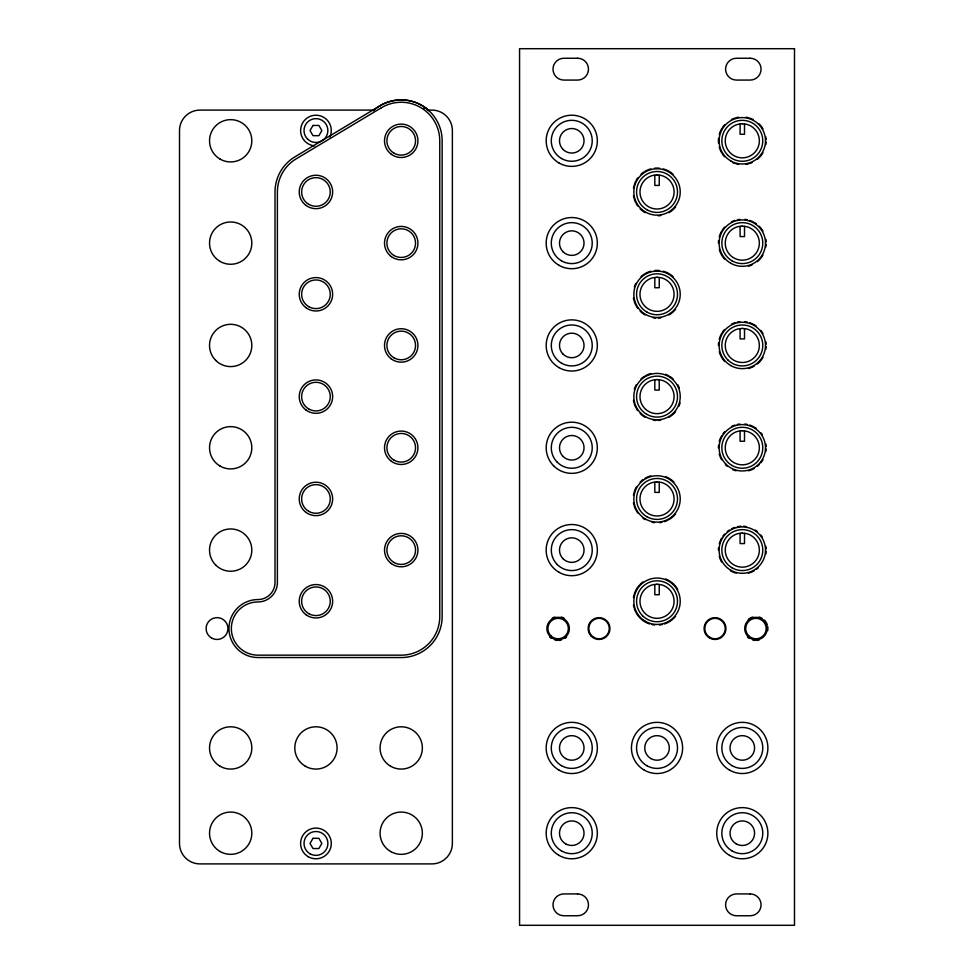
<?xml version="1.0" encoding="UTF-8"?>
<svg xmlns="http://www.w3.org/2000/svg" width="974" height="974" viewBox="0 0 974 974"><rect width="100%" height="100%" fill="white"/><g stroke="black" fill="none" stroke-linecap="round" stroke-linejoin="round"><path stroke-width="1.46" d="M373.237 110.768C388.285 96.584 413.95 96.231 428.901 110.744M423.666 108.504L425.833 108.09M374.308 110.099L199.974 110.099A20.466 20.466 0 0 0 179.508 130.565L179.508 843.435A20.466 20.466 0 0 0 199.974 863.901L431.908 863.901A20.466 20.466 0 0 0 452.374 843.435L452.374 130.565A20.466 20.466 0 0 0 431.908 110.099L427.367 110.099M744.513 124.027L744.513 134.266L740.094 134.266L740.094 124.027M744.513 226.358L744.513 236.585L740.094 236.585L740.094 226.358M744.513 328.688L744.513 338.915L740.094 338.915L740.094 328.688M744.513 431.007L744.513 441.246L740.094 441.246L740.094 431.007M744.513 533.338L744.513 543.565L740.094 543.565L740.094 533.338M659.24 175.198L659.24 185.425L654.82 185.425L654.82 175.198M659.24 277.517L659.24 287.756L654.82 287.756L654.82 277.517M659.24 379.848L659.24 390.075L654.82 390.075L654.82 379.848M659.24 482.179L659.24 492.406L654.82 492.406L654.82 482.179M659.24 584.497L659.24 594.737L654.82 594.737L654.82 584.497M314.614 145.857A15.353 15.353 0 0 1 300.917 127.46A15.353 15.353 0 0 1 320.775 115.991A15.353 15.353 0 0 1 329.857 137.054M766.148 244.364A23.875 23.875 0 0 1 765.893 246.86M762.983 255.054A23.875 23.875 0 0 1 757.334 261.677M752.025 264.928A23.875 23.875 0 0 1 748.482 266.182M724.571 259.108A23.875 23.875 0 0 1 719.238 249.295M718.435 243.123A23.875 23.875 0 0 1 718.556 240.627M719.238 236.938A23.875 23.875 0 0 1 721.624 231.179M722.282 230.12A23.875 23.875 0 0 1 724.571 227.137M731.462 221.853A23.875 23.875 0 0 1 734.932 220.416M737.33 219.771A23.875 23.875 0 0 1 739.814 219.369M744.793 219.369A23.875 23.875 0 0 1 747.277 219.771M749.676 220.416A23.875 23.875 0 0 1 753.146 221.853M754.241 222.449A23.875 23.875 0 0 1 756.335 223.801M759.184 226.236A23.875 23.875 0 0 1 762.983 231.179M765.893 239.385A23.875 23.875 0 0 1 766.148 241.881M766.148 346.695A23.875 23.875 0 0 1 765.893 349.191M762.983 357.385A23.875 23.875 0 0 1 757.334 363.996M754.241 366.127A23.875 23.875 0 0 1 748.482 368.513M724.571 361.427A23.875 23.875 0 0 1 719.238 351.626M718.435 345.453A23.875 23.875 0 0 1 718.556 342.958M719.238 339.269A23.875 23.875 0 0 1 721.624 333.51M722.282 332.451A23.875 23.875 0 0 1 724.571 329.468M731.462 324.172A23.875 23.875 0 0 1 734.932 322.735M737.33 322.09A23.875 23.875 0 0 1 739.814 321.7M744.793 321.7A23.875 23.875 0 0 1 747.277 322.09M749.676 322.735A23.875 23.875 0 0 1 753.146 324.172M754.241 324.768A23.875 23.875 0 0 1 756.335 326.132M760.864 330.417A23.875 23.875 0 0 1 762.983 333.51M765.893 341.704A23.875 23.875 0 0 1 766.148 344.199M766.148 449.014A23.875 23.875 0 0 1 765.893 451.51M762.983 459.716A23.875 23.875 0 0 1 760.864 462.808M759.184 464.659A23.875 23.875 0 0 1 757.334 466.327M754.241 468.457A23.875 23.875 0 0 1 748.482 470.832M736.125 470.832A23.875 23.875 0 0 1 732.594 469.59M727.274 466.327A23.875 23.875 0 0 1 725.423 464.659M721.624 459.716A23.875 23.875 0 0 1 719.238 453.957M718.435 447.772A23.875 23.875 0 0 1 718.556 445.288M719.238 441.599A23.875 23.875 0 0 1 721.624 435.841M722.988 433.747A23.875 23.875 0 0 1 724.571 431.799M731.462 426.502A23.875 23.875 0 0 1 734.932 425.066M737.33 424.421A23.875 23.875 0 0 1 739.814 424.031M744.793 424.031A23.875 23.875 0 0 1 747.277 424.421M749.676 425.066A23.875 23.875 0 0 1 753.146 426.502M754.241 427.099A23.875 23.875 0 0 1 756.335 428.45M760.864 432.748A23.875 23.875 0 0 1 762.338 434.781M765.893 444.034A23.875 23.875 0 0 1 766.148 446.53M766.148 551.345A23.875 23.875 0 0 1 765.893 553.841M758.283 567.842A23.875 23.875 0 0 1 756.335 569.425M754.241 570.776A23.875 23.875 0 0 1 748.482 573.162M736.125 573.162A23.875 23.875 0 0 1 730.366 570.776M721.624 562.035A23.875 23.875 0 0 1 719.238 556.276M718.435 550.103A23.875 23.875 0 0 1 718.556 547.607M719.238 543.918A23.875 23.875 0 0 1 721.624 538.159M722.988 536.065A23.875 23.875 0 0 1 724.571 534.117M727.274 531.548A23.875 23.875 0 0 1 729.307 530.075M731.462 528.833A23.875 23.875 0 0 1 734.932 527.397M737.33 526.751A23.875 23.875 0 0 1 741.068 526.252M743.552 526.252A23.875 23.875 0 0 1 746.047 526.52M755.3 530.075A23.875 23.875 0 0 1 757.334 531.548M760.864 535.079A23.875 23.875 0 0 1 762.338 537.1M765.893 546.365A23.875 23.875 0 0 1 766.148 548.861M759.038 640.088A11.944 11.944 0 0 1 756.993 640.442M754.911 640.442A11.944 11.944 0 0 1 752.853 640.088M749.103 638.335A11.944 11.944 0 0 1 747.508 636.996M748.276 619.403A11.944 11.944 0 0 1 752.853 617.017M759.038 617.017A11.944 11.944 0 0 1 761.924 618.21M764.395 620.109A11.944 11.944 0 0 1 767.171 624.468M767.707 626.477A11.944 11.944 0 0 1 767.707 630.628M566.564 636.996A11.944 11.944 0 0 1 564.957 638.335M561.207 640.088A11.944 11.944 0 0 1 559.149 640.442M557.079 640.442A11.944 11.944 0 0 1 555.022 640.088M551.272 638.335A11.944 11.944 0 0 1 549.677 636.996M552.148 618.21A11.944 11.944 0 0 1 555.022 617.017M561.207 617.017A11.944 11.944 0 0 1 564.092 618.21M675.591 206.987A23.875 23.875 0 0 1 668.968 212.636M660.774 215.534A23.875 23.875 0 0 1 658.278 215.802M645.092 212.636A23.875 23.875 0 0 1 640.149 208.838M637.714 205.989A23.875 23.875 0 0 1 636.351 203.895M635.766 202.799A23.875 23.875 0 0 1 634.317 199.329M633.964 198.136A23.875 23.875 0 0 1 633.453 195.701M633.453 188.213A23.875 23.875 0 0 1 633.964 185.778M634.317 184.585A23.875 23.875 0 0 1 635.766 181.115M636.351 180.02A23.875 23.875 0 0 1 637.714 177.925M641.05 174.224A23.875 23.875 0 0 1 644.033 171.935M645.092 171.278A23.875 23.875 0 0 1 650.851 168.892M654.54 168.21A23.875 23.875 0 0 1 659.52 168.21M663.209 168.892A23.875 23.875 0 0 1 673.01 174.224M680.096 402.786A23.875 23.875 0 0 1 678.841 406.328M675.591 411.637A23.875 23.875 0 0 1 668.968 417.286M660.774 420.196A23.875 23.875 0 0 1 658.278 420.451M655.794 420.451A23.875 23.875 0 0 1 653.298 420.196M645.092 417.286A23.875 23.875 0 0 1 640.149 413.5M637.714 410.638A23.875 23.875 0 0 1 636.351 408.544M635.766 407.461A23.875 23.875 0 0 1 634.317 403.979M633.964 402.786A23.875 23.875 0 0 1 633.453 400.351M634.317 389.235A23.875 23.875 0 0 1 636.351 384.669M641.05 378.874A23.875 23.875 0 0 1 644.033 376.585M645.092 375.94A23.875 23.875 0 0 1 650.851 373.553M665.583 374.32A23.875 23.875 0 0 1 668.968 375.94M670.027 376.585A23.875 23.875 0 0 1 673.01 378.874M677.709 384.669A23.875 23.875 0 0 1 679.328 388.054M675.591 309.318A23.875 23.875 0 0 1 668.968 314.967M660.774 317.865A23.875 23.875 0 0 1 658.278 318.133M655.794 318.133A23.875 23.875 0 0 1 653.298 317.865M645.092 314.967A23.875 23.875 0 0 1 640.149 311.169M637.714 308.32A23.875 23.875 0 0 1 636.351 306.226M635.766 305.13A23.875 23.875 0 0 1 634.317 301.66M633.964 300.467A23.875 23.875 0 0 1 633.453 298.02M634.317 286.916A23.875 23.875 0 0 1 635.766 283.434M641.05 276.543A23.875 23.875 0 0 1 644.033 274.254M645.092 273.609A23.875 23.875 0 0 1 650.851 271.222M654.54 270.541A23.875 23.875 0 0 1 659.52 270.541M663.209 271.222A23.875 23.875 0 0 1 668.968 273.609M670.027 274.254A23.875 23.875 0 0 1 673.01 276.543M675.591 513.968A23.875 23.875 0 0 1 668.968 519.617M667.884 520.213A23.875 23.875 0 0 1 664.402 521.65M662.003 522.295A23.875 23.875 0 0 1 659.52 522.685M654.54 522.685A23.875 23.875 0 0 1 652.056 522.295M645.092 519.617A23.875 23.875 0 0 1 642.998 518.253M637.714 512.969A23.875 23.875 0 0 1 636.351 510.875M635.766 509.779A23.875 23.875 0 0 1 634.317 506.31M633.964 505.116A23.875 23.875 0 0 1 633.453 502.681M633.453 495.194A23.875 23.875 0 0 1 633.964 492.759M634.317 491.566A23.875 23.875 0 0 1 636.351 487M640.149 482.057A23.875 23.875 0 0 1 642.998 479.622M645.092 478.258A23.875 23.875 0 0 1 650.851 475.872M665.583 476.651A23.875 23.875 0 0 1 668.968 478.258M670.027 478.916A23.875 23.875 0 0 1 673.911 482.057M766.148 142.034A23.875 23.875 0 0 1 765.893 144.529M762.983 152.735A23.875 23.875 0 0 1 757.334 159.346M752.025 162.609A23.875 23.875 0 0 1 749.676 163.498M748.482 163.851A23.875 23.875 0 0 1 746.047 164.375M738.572 164.375A23.875 23.875 0 0 1 736.125 163.851M734.932 163.498A23.875 23.875 0 0 1 732.594 162.609M724.571 156.777A23.875 23.875 0 0 1 722.282 153.795M721.624 152.735A23.875 23.875 0 0 1 719.238 146.977M718.556 143.288A23.875 23.875 0 0 1 718.556 138.296M719.238 134.619A23.875 23.875 0 0 1 721.624 128.86M722.282 127.801A23.875 23.875 0 0 1 724.571 124.818M731.462 119.522A23.875 23.875 0 0 1 734.932 118.085M736.125 117.732A23.875 23.875 0 0 1 738.572 117.209M746.047 117.209A23.875 23.875 0 0 1 748.482 117.732M749.676 118.085A23.875 23.875 0 0 1 753.146 119.522M759.184 123.917A23.875 23.875 0 0 1 762.983 128.86M765.893 137.054A23.875 23.875 0 0 1 766.148 139.55M675.591 616.298A23.875 23.875 0 0 1 668.968 621.948M667.884 622.532A23.875 23.875 0 0 1 664.402 623.969M662.003 624.614A23.875 23.875 0 0 1 659.52 625.016M654.54 625.016A23.875 23.875 0 0 1 652.056 624.614M649.658 623.969A23.875 23.875 0 0 1 646.188 622.532M645.092 621.948A23.875 23.875 0 0 1 636.351 613.206M635.766 612.11A23.875 23.875 0 0 1 634.317 608.64M633.964 607.447A23.875 23.875 0 0 1 633.453 605M633.453 597.525A23.875 23.875 0 0 1 633.964 595.09M634.317 593.897A23.875 23.875 0 0 1 639.297 585.289M640.149 584.388A23.875 23.875 0 0 1 642.998 581.941M665.583 578.97A23.875 23.875 0 0 1 668.968 580.589M670.027 581.235A23.875 23.875 0 0 1 673.911 584.388M674.775 585.289A23.875 23.875 0 0 1 677.709 589.331M312.995 125.451L310.036 130.565L312.995 135.678L318.9 135.678L321.846 130.565L318.9 125.451L312.995 125.451M312.995 838.322L310.036 843.435L312.995 848.549L318.9 848.549L321.846 843.435L318.9 838.322L312.995 838.322M380.152 105.691L294.891 156.863A40.932 40.932 0 0 0 275.009 191.963L275.009 582.501A17.057 17.057 0 0 1 257.964 599.558A28.989 28.989 0 0 0 228.963 628.547A28.989 28.989 0 0 0 257.964 657.547L401.215 657.547A40.932 40.932 0 0 0 442.147 616.615L442.147 140.792A40.932 40.932 0 0 0 380.152 105.691M381.382 107.749L296.108 158.908A38.546 38.546 0 0 0 277.395 191.963L277.395 582.501A19.443 19.443 0 0 1 257.964 601.944A26.602 26.602 0 0 0 231.349 628.547A26.602 26.602 0 0 0 257.964 655.161L401.215 655.161A38.546 38.546 0 0 0 439.761 616.615L439.761 140.792A38.546 38.546 0 0 0 381.382 107.749M742.31 123.735L737.89 124.319A17.057 17.057 0 0 0 728.333 150.58A17.057 17.057 0 0 0 756.274 150.58A17.057 17.057 0 0 0 746.717 124.319L742.31 123.735M657.036 174.906L652.617 175.478A17.057 17.057 0 0 0 643.059 201.74A17.057 17.057 0 0 0 671.001 201.74A17.057 17.057 0 0 0 661.443 175.478L657.036 174.906M742.31 226.065L737.89 226.65A17.057 17.057 0 0 0 728.333 252.899A17.057 17.057 0 0 0 756.274 252.899A17.057 17.057 0 0 0 746.717 226.65L742.31 226.065M657.036 277.225L652.617 277.809A17.057 17.057 0 0 0 643.059 304.071A17.057 17.057 0 0 0 671.001 304.071A17.057 17.057 0 0 0 661.443 277.809L657.036 277.225M742.31 328.396L737.89 328.969A17.057 17.057 0 0 0 728.333 355.23A17.057 17.057 0 0 0 756.274 355.23A17.057 17.057 0 0 0 746.717 328.969L742.31 328.396M657.036 379.556L652.617 380.14A17.057 17.057 0 0 0 643.059 406.389A17.057 17.057 0 0 0 671.001 406.389A17.057 17.057 0 0 0 661.443 380.14L657.036 379.556M742.31 430.715L737.89 431.299A17.057 17.057 0 0 0 728.333 457.561A17.057 17.057 0 0 0 756.274 457.561A17.057 17.057 0 0 0 746.717 431.299L742.31 430.715M657.036 481.887L652.617 482.459A17.057 17.057 0 0 0 643.059 508.72A17.057 17.057 0 0 0 671.001 508.72A17.057 17.057 0 0 0 661.443 482.459L657.036 481.887M742.31 533.046L737.89 533.63A17.057 17.057 0 0 0 728.333 559.88A17.057 17.057 0 0 0 756.274 559.88A17.057 17.057 0 0 0 746.717 533.63L742.31 533.046M657.036 584.205L652.617 584.79A17.057 17.057 0 0 0 643.059 611.051A17.057 17.057 0 0 0 671.001 611.051A17.057 17.057 0 0 0 661.443 584.79L657.036 584.205M794.492 48.7L519.568 48.7L519.568 925.3L794.492 925.3L794.492 48.7M577.558 58.245L563.922 58.245A10.909 10.909 0 0 0 553.001 69.166A10.909 10.909 0 0 0 563.922 80.075L577.558 80.075A10.909 10.909 0 0 0 588.479 69.166A10.909 10.909 0 0 0 577.558 58.245M750.15 58.245L736.502 58.245A10.909 10.909 0 0 0 725.593 69.166A10.909 10.909 0 0 0 736.502 80.075L750.15 80.075A10.909 10.909 0 0 0 761.071 69.166A10.909 10.909 0 0 0 750.15 58.245M577.558 893.925L563.922 893.925A10.909 10.909 0 0 0 553.001 904.834A10.909 10.909 0 0 0 563.922 915.755L577.558 915.755A10.909 10.909 0 0 0 588.479 904.834A10.909 10.909 0 0 0 577.558 893.925M750.15 893.925L736.502 893.925A10.909 10.909 0 0 0 725.593 904.834A10.909 10.909 0 0 0 736.502 915.755L750.15 915.755A10.909 10.909 0 0 0 761.071 904.834A10.909 10.909 0 0 0 750.15 893.925M391.39 563.617A16.716 16.716 0 0 0 417.834 551.844A16.716 16.716 0 0 0 394.421 534.836A16.716 16.716 0 0 0 391.39 563.617M391.39 461.299A16.716 16.716 0 0 0 417.834 449.525A16.716 16.716 0 0 0 394.421 432.505A16.716 16.716 0 0 0 391.39 461.299M306.116 512.458A16.716 16.716 0 0 0 332.56 500.685A16.716 16.716 0 0 0 309.148 483.664A16.716 16.716 0 0 0 306.116 512.458M306.116 614.789A16.716 16.716 0 0 0 332.56 603.016A16.716 16.716 0 0 0 309.148 585.995A16.716 16.716 0 0 0 306.116 614.789M391.39 154.318A16.716 16.716 0 0 0 417.834 142.545A16.716 16.716 0 0 0 394.421 125.524A16.716 16.716 0 0 0 391.39 154.318M306.116 205.477A16.716 16.716 0 0 0 332.56 193.704A16.716 16.716 0 0 0 309.148 176.684A16.716 16.716 0 0 0 306.116 205.477M391.39 256.637A16.716 16.716 0 0 0 417.834 244.864A16.716 16.716 0 0 0 394.421 227.855A16.716 16.716 0 0 0 391.39 256.637M306.116 307.808A16.716 16.716 0 0 0 332.56 296.035A16.716 16.716 0 0 0 309.148 279.014A16.716 16.716 0 0 0 306.116 307.808M391.39 358.968A16.716 16.716 0 0 0 417.834 347.194A16.716 16.716 0 0 0 394.421 330.174A16.716 16.716 0 0 0 391.39 358.968M306.116 410.127A16.716 16.716 0 0 0 332.56 398.354A16.716 16.716 0 0 0 309.148 381.345A16.716 16.716 0 0 0 306.116 410.127M394.056 562.509A14.33 14.33 0 0 0 415.545 550.103A14.33 14.33 0 0 0 394.056 537.697A14.33 14.33 0 0 0 394.056 562.509M394.056 153.198A14.33 14.33 0 0 0 415.545 140.792A14.33 14.33 0 0 0 394.056 128.385A14.33 14.33 0 0 0 394.056 153.198M308.782 204.37A14.33 14.33 0 0 0 330.271 191.963A14.33 14.33 0 0 0 308.782 179.557A14.33 14.33 0 0 0 308.782 204.37M394.056 255.529A14.33 14.33 0 0 0 415.545 243.123A14.33 14.33 0 0 0 394.056 230.716A14.33 14.33 0 0 0 394.056 255.529M308.782 306.688A14.33 14.33 0 0 0 330.271 294.282A14.33 14.33 0 0 0 308.782 281.876A14.33 14.33 0 0 0 308.782 306.688M394.056 357.86A14.33 14.33 0 0 0 415.545 345.453A14.33 14.33 0 0 0 394.056 333.047A14.33 14.33 0 0 0 394.056 357.86M308.782 409.019A14.33 14.33 0 0 0 330.271 396.613A14.33 14.33 0 0 0 308.782 384.206A14.33 14.33 0 0 0 308.782 409.019M394.056 460.178A14.33 14.33 0 0 0 415.545 447.772A14.33 14.33 0 0 0 394.056 435.366A14.33 14.33 0 0 0 394.056 460.178M308.782 511.35A14.33 14.33 0 0 0 330.271 498.944A14.33 14.33 0 0 0 308.782 486.537A14.33 14.33 0 0 0 308.782 511.35M308.782 613.669A14.33 14.33 0 0 0 330.271 601.262A14.33 14.33 0 0 0 308.782 588.856A14.33 14.33 0 0 0 308.782 613.669M307.504 139.002A11.944 11.944 0 0 0 327.471 133.657A11.944 11.944 0 0 0 312.849 119.035A11.944 11.944 0 0 0 307.504 139.002M308.271 856.73A15.353 15.353 0 0 0 331.294 843.435A15.353 15.353 0 0 0 308.271 830.14A15.353 15.353 0 0 0 308.271 856.73M309.976 853.772A11.944 11.944 0 0 0 327.885 843.435A11.944 11.944 0 0 0 309.976 833.099A11.944 11.944 0 0 0 309.976 853.772M220.1 851.519A21.148 21.148 0 0 0 251.816 833.208A21.148 21.148 0 0 0 220.1 814.897A21.148 21.148 0 0 0 220.1 851.519M390.647 851.519A21.148 21.148 0 0 0 422.363 833.208A21.148 21.148 0 0 0 390.647 814.897A21.148 21.148 0 0 0 390.647 851.519M305.373 766.246A21.148 21.148 0 0 0 337.089 747.935A21.148 21.148 0 0 0 305.373 729.623A21.148 21.148 0 0 0 305.373 766.246M390.647 766.246A21.148 21.148 0 0 0 422.363 747.935A21.148 21.148 0 0 0 390.647 729.623A21.148 21.148 0 0 0 390.647 766.246M220.1 766.246A21.148 21.148 0 0 0 251.816 747.935A21.148 21.148 0 0 0 220.1 729.623A21.148 21.148 0 0 0 220.1 766.246M215.717 565.054A21.148 21.148 0 0 0 251.097 555.57A21.148 21.148 0 0 0 225.201 529.673A21.148 21.148 0 0 0 215.717 565.054M220.1 466.083A21.148 21.148 0 0 0 251.816 447.772A21.148 21.148 0 0 0 220.1 429.461A21.148 21.148 0 0 0 220.1 466.083M215.717 360.404A21.148 21.148 0 0 0 251.097 350.92A21.148 21.148 0 0 0 225.201 325.024A21.148 21.148 0 0 0 215.717 360.404M220.1 261.434A21.148 21.148 0 0 0 251.816 243.123A21.148 21.148 0 0 0 220.1 224.811A21.148 21.148 0 0 0 220.1 261.434M220.1 159.103A21.148 21.148 0 0 0 251.816 140.792A21.148 21.148 0 0 0 220.1 122.48A21.148 21.148 0 0 0 220.1 159.103M211.565 638.007A10.909 10.909 0 0 0 227.94 628.547A10.909 10.909 0 0 0 211.565 619.099A10.909 10.909 0 0 0 211.565 638.007M558.966 367.6A25.58 25.58 0 0 0 597.342 345.453A25.58 25.58 0 0 0 558.966 323.295A25.58 25.58 0 0 0 558.966 367.6M561.523 363.168A20.466 20.466 0 0 0 592.229 345.453A20.466 20.466 0 0 0 561.523 327.727A20.466 20.466 0 0 0 561.523 363.168M729.514 770.093A25.58 25.58 0 0 0 767.889 747.935A25.58 25.58 0 0 0 729.514 725.776A25.58 25.58 0 0 0 729.514 770.093M732.071 765.661A20.466 20.466 0 0 0 762.776 747.935A20.466 20.466 0 0 0 732.071 730.208A20.466 20.466 0 0 0 732.071 765.661M644.24 770.093A25.58 25.58 0 0 0 682.616 747.935A25.58 25.58 0 0 0 644.24 725.776A25.58 25.58 0 0 0 644.24 770.093M646.797 765.661A20.466 20.466 0 0 0 677.502 747.935A20.466 20.466 0 0 0 646.797 730.208A20.466 20.466 0 0 0 646.797 765.661M558.966 855.355A25.58 25.58 0 0 0 597.342 833.208A25.58 25.58 0 0 0 558.966 811.05A25.58 25.58 0 0 0 558.966 855.355M561.523 850.935A20.466 20.466 0 0 0 592.229 833.208A20.466 20.466 0 0 0 561.523 815.481A20.466 20.466 0 0 0 561.523 850.935M729.514 855.355A25.58 25.58 0 0 0 767.889 833.208A25.58 25.58 0 0 0 729.514 811.05A25.58 25.58 0 0 0 729.514 855.355M732.071 850.935A20.466 20.466 0 0 0 762.776 833.208A20.466 20.466 0 0 0 732.071 815.481A20.466 20.466 0 0 0 732.071 850.935M558.966 572.262A25.58 25.58 0 0 0 597.342 550.103A25.58 25.58 0 0 0 558.966 527.945A25.58 25.58 0 0 0 558.966 572.262M557.286 564.567A20.466 20.466 0 0 0 591.535 555.399A20.466 20.466 0 0 0 566.466 530.331A20.466 20.466 0 0 0 557.286 564.567M558.966 265.281A25.58 25.58 0 0 0 597.342 243.123A25.58 25.58 0 0 0 558.966 220.964A25.58 25.58 0 0 0 558.966 265.281M561.523 260.849A20.466 20.466 0 0 0 592.229 243.123A20.466 20.466 0 0 0 561.523 225.396A20.466 20.466 0 0 0 561.523 260.849M553.67 465.864A25.58 25.58 0 0 0 596.465 454.395A25.58 25.58 0 0 0 565.139 423.069A25.58 25.58 0 0 0 553.67 465.864M557.286 462.248A20.466 20.466 0 0 0 591.535 453.068A20.466 20.466 0 0 0 566.466 428.012A20.466 20.466 0 0 0 557.286 462.248M558.966 162.95A25.58 25.58 0 0 0 597.342 140.792A25.58 25.58 0 0 0 558.966 118.645A25.58 25.58 0 0 0 558.966 162.95M561.523 158.518A20.466 20.466 0 0 0 592.229 140.792A20.466 20.466 0 0 0 561.523 123.065A20.466 20.466 0 0 0 561.523 158.518M558.966 770.093A25.58 25.58 0 0 0 597.342 747.935A25.58 25.58 0 0 0 558.966 725.776A25.58 25.58 0 0 0 558.966 770.093M561.523 765.661A20.466 20.466 0 0 0 592.229 747.935A20.466 20.466 0 0 0 561.523 730.208A20.466 20.466 0 0 0 561.523 765.661M732.071 260.849A20.466 20.466 0 0 0 762.776 243.123A20.466 20.466 0 0 0 732.071 225.396A20.466 20.466 0 0 0 732.071 260.849M727.834 359.917A20.466 20.466 0 0 0 762.07 350.75A20.466 20.466 0 0 0 737.014 325.681A20.466 20.466 0 0 0 727.834 359.917M732.071 465.499A20.466 20.466 0 0 0 762.776 447.772A20.466 20.466 0 0 0 732.071 430.045A20.466 20.466 0 0 0 732.071 465.499M732.071 567.83A20.466 20.466 0 0 0 762.776 550.103A20.466 20.466 0 0 0 732.071 532.376A20.466 20.466 0 0 0 732.071 567.83M563.082 149.472A12.285 12.285 0 0 0 583.621 143.969A12.285 12.285 0 0 0 568.585 128.933A12.285 12.285 0 0 0 563.082 149.472M709.9 637.41A10.227 10.227 0 0 0 725.253 628.547A10.227 10.227 0 0 0 709.9 619.695A10.227 10.227 0 0 0 709.9 637.41M593.933 637.41A10.227 10.227 0 0 0 609.286 628.547A10.227 10.227 0 0 0 593.933 619.695A10.227 10.227 0 0 0 593.933 637.41M748.714 635.791A10.227 10.227 0 0 0 765.832 631.201A10.227 10.227 0 0 0 753.304 618.673A10.227 10.227 0 0 0 748.714 635.791M550.882 635.791A10.227 10.227 0 0 0 568 631.201A10.227 10.227 0 0 0 555.472 618.673A10.227 10.227 0 0 0 550.882 635.791M646.797 209.678A20.466 20.466 0 0 0 677.502 191.963A20.466 20.466 0 0 0 646.797 174.236A20.466 20.466 0 0 0 646.797 209.678M646.797 414.34A20.466 20.466 0 0 0 677.502 396.613A20.466 20.466 0 0 0 646.797 378.886A20.466 20.466 0 0 0 646.797 414.34M646.797 312.009A20.466 20.466 0 0 0 677.502 294.282A20.466 20.466 0 0 0 646.797 276.555A20.466 20.466 0 0 0 646.797 312.009M646.797 516.658A20.466 20.466 0 0 0 677.502 498.944A20.466 20.466 0 0 0 646.797 481.217A20.466 20.466 0 0 0 646.797 516.658M736.161 843.837A12.285 12.285 0 0 0 754.582 833.208A12.285 12.285 0 0 0 736.161 822.567A12.285 12.285 0 0 0 736.161 843.837M565.626 843.837A12.285 12.285 0 0 0 584.035 833.208A12.285 12.285 0 0 0 565.626 822.567A12.285 12.285 0 0 0 565.626 843.837M650.888 758.563A12.285 12.285 0 0 0 669.308 747.935A12.285 12.285 0 0 0 650.888 737.294A12.285 12.285 0 0 0 650.888 758.563M736.161 758.563A12.285 12.285 0 0 0 754.582 747.935A12.285 12.285 0 0 0 736.161 737.294A12.285 12.285 0 0 0 736.161 758.563M565.626 758.563A12.285 12.285 0 0 0 584.035 747.935A12.285 12.285 0 0 0 565.626 737.294A12.285 12.285 0 0 0 565.626 758.563M563.082 558.784A12.285 12.285 0 0 0 583.621 553.281A12.285 12.285 0 0 0 568.585 538.245A12.285 12.285 0 0 0 563.082 558.784M563.082 456.453A12.285 12.285 0 0 0 583.621 450.95A12.285 12.285 0 0 0 568.585 435.914A12.285 12.285 0 0 0 563.082 456.453M563.082 354.134A12.285 12.285 0 0 0 583.621 348.631A12.285 12.285 0 0 0 568.585 333.583A12.285 12.285 0 0 0 563.082 354.134M563.082 251.803A12.285 12.285 0 0 0 583.621 246.3A12.285 12.285 0 0 0 568.585 231.264A12.285 12.285 0 0 0 563.082 251.803M727.834 155.268A20.466 20.466 0 0 0 762.07 146.088A20.466 20.466 0 0 0 737.014 121.032A20.466 20.466 0 0 0 727.834 155.268M642.56 615.738A20.466 20.466 0 0 0 676.796 606.558A20.466 20.466 0 0 0 651.74 581.502A20.466 20.466 0 0 0 642.56 615.738M645.433 621.351A23.193 23.193 0 0 0 680.229 601.262A23.193 23.193 0 0 0 645.433 581.174A23.193 23.193 0 0 0 645.433 621.351M645.433 519.02A23.193 23.193 0 0 0 680.229 498.944A23.193 23.193 0 0 0 645.433 478.855A23.193 23.193 0 0 0 645.433 519.02M730.707 570.192A23.193 23.193 0 0 0 765.503 550.103A23.193 23.193 0 0 0 730.707 530.014A23.193 23.193 0 0 0 730.707 570.192M725.91 464.172A23.193 23.193 0 0 0 764.712 453.774A23.193 23.193 0 0 0 736.307 425.37A23.193 23.193 0 0 0 725.91 464.172M645.433 416.702A23.193 23.193 0 0 0 680.229 396.613A23.193 23.193 0 0 0 645.433 376.524A23.193 23.193 0 0 0 645.433 416.702M640.636 310.682A23.193 23.193 0 0 0 679.438 300.284A23.193 23.193 0 0 0 651.034 271.88A23.193 23.193 0 0 0 640.636 310.682M645.433 212.04A23.193 23.193 0 0 0 680.229 191.963A23.193 23.193 0 0 0 645.433 171.874A23.193 23.193 0 0 0 645.433 212.04M730.707 365.53A23.193 23.193 0 0 0 765.503 345.453A23.193 23.193 0 0 0 730.707 325.365A23.193 23.193 0 0 0 730.707 365.53M730.707 263.211A23.193 23.193 0 0 0 765.503 243.123A23.193 23.193 0 0 0 730.707 223.034A23.193 23.193 0 0 0 730.707 263.211M730.707 160.88A23.193 23.193 0 0 0 765.503 140.792A23.193 23.193 0 0 0 730.707 120.703A23.193 23.193 0 0 0 730.707 160.88M550.164 636.509A11.262 11.262 0 0 0 568.986 631.469A11.262 11.262 0 0 0 555.204 617.674A11.262 11.262 0 0 0 550.164 636.509M591.328 636.266A10.909 10.909 0 0 0 609.59 631.371A10.909 10.909 0 0 0 596.222 618.015A10.909 10.909 0 0 0 591.328 636.266M709.559 638.007A10.909 10.909 0 0 0 725.934 628.547A10.909 10.909 0 0 0 709.559 619.099A10.909 10.909 0 0 0 709.559 638.007M750.321 638.299A11.262 11.262 0 0 0 767.208 628.547A11.262 11.262 0 0 0 750.321 618.807A11.262 11.262 0 0 0 750.321 638.299"/></g></svg>
